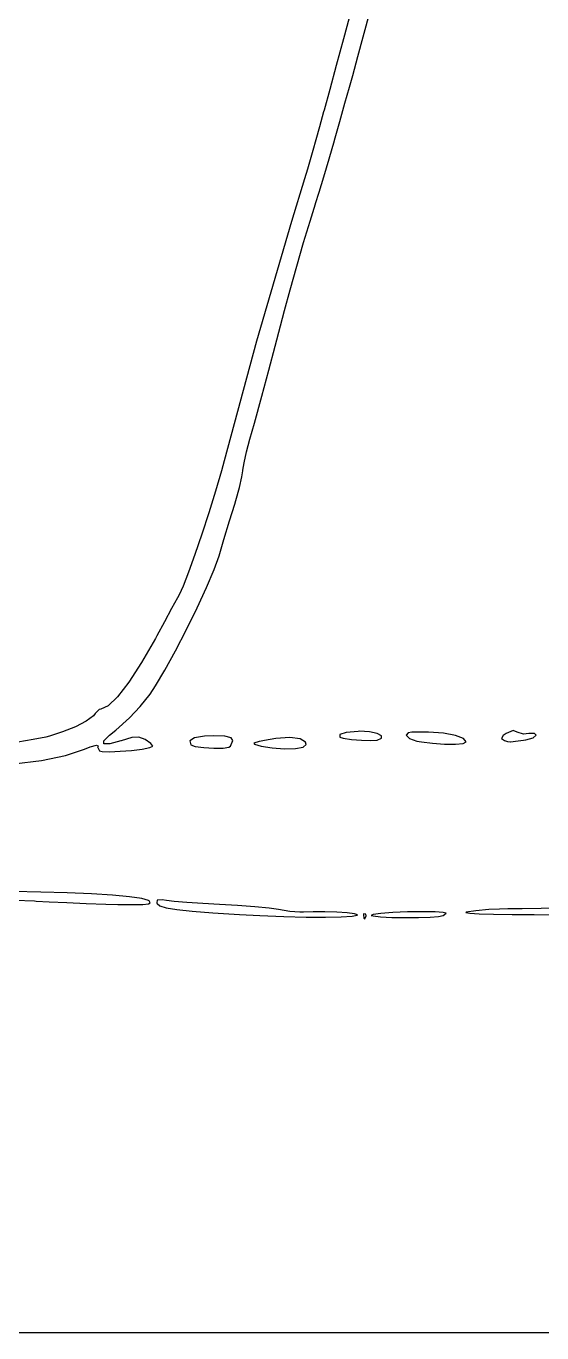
# Model space of a CAD drawing. Extents: x 10 to 96, y -67.8 to -17.5.
# Drawn here: x 26.97 to 36.05, y -62.53 to -39.54 of the extents above; entities that cross this region are included whole.
import ezdxf

# ---------------------------------------------------------------- set-up
doc = ezdxf.new("R2010")
doc.units = 0
doc.layers.add('BLACK', color=7, linetype='CONTINUOUS')

msp = doc.modelspace()

# ---------------------------------------------------------------- linework, layer by layer
at = {"layer": 'BLACK', "linetype": 'CONTINUOUS'}
for p, q in [((32.660313, -39.398257), (32.560583, -39.768149)), ((32.816479, -40.079055), (33.018733, -39.321263)), ((32.560583, -39.768149), (32.434071, -40.234642)), ((32.723497, -40.410623), (32.816479, -40.079055)), ((32.434071, -40.234642), (32.319758, -40.655216)), ((32.664947, -40.617307), (32.723497, -40.410623)), ((32.319758, -40.655216), (32.219426, -41.023157)), ((32.58522, -40.900138), (32.664947, -40.617307)), ((32.494687, -41.222264), (32.58522, -40.900138)), ((32.211386, -41.052427), (32.139843, -41.312889)), ((32.219426, -41.023157), (32.211386, -41.052427)), ((32.139843, -41.312889), (32.075858, -41.542717)), ((32.40372, -41.546833), (32.494687, -41.222264)), ((32.075858, -41.542717), (32.02232, -41.730946)), ((32.310308, -41.875078), (32.401574, -41.554503)), ((32.401574, -41.554503), (32.40372, -41.546833)), ((32.02232, -41.730946), (31.97408, -41.895883)), ((31.925985, -42.055832), (31.872887, -42.229099)), ((31.97408, -41.895883), (31.925985, -42.055832)), ((32.217817, -42.190356), (32.310308, -41.875078)), ((31.872887, -42.229099), (31.644245, -42.980255)), ((32.134674, -42.464859), (32.217817, -42.190356)), ((32.071449, -42.66311), (32.134674, -42.464859)), ((31.972576, -42.970247), (32.06945, -42.669053)), ((32.06945, -42.669053), (32.071449, -42.66311)), ((31.858376, -43.347428), (31.972576, -42.970247)), ((31.644245, -42.980255), (31.031894, -45.083657)), ((31.737846, -43.762731), (31.858376, -43.347428)), ((31.62198, -44.178293), (31.737846, -43.762731)), ((31.524352, -44.546189), (31.62198, -44.178293)), ((31.454016, -44.815544), (31.524352, -44.546189)), ((31.35888, -45.172927), (31.454016, -44.815544)), ((31.031894, -45.083657), (30.459449, -47.185912)), ((31.245685, -45.593362), (31.35888, -45.172927)), ((31.121174, -46.051877), (31.245685, -45.593362)), ((30.992089, -46.523498), (31.121174, -46.051877)), ((30.914627, -46.804619), (30.992089, -46.523498)), ((30.855855, -47.031455), (30.914627, -46.804619)), ((30.812367, -47.226187), (30.855855, -47.031455)), ((30.459449, -47.185912), (30.411866, -47.361705)), ((30.7924, -47.351391), (30.812367, -47.226187)), ((30.411866, -47.361705), (30.308119, -47.720305)), ((30.730128, -47.656592), (30.774763, -47.470978)), ((30.774763, -47.470978), (30.791942, -47.361893)), ((30.791942, -47.361893), (30.7924, -47.351391)), ((30.308119, -47.720305), (30.190973, -48.100827)), ((30.666699, -47.883641), (30.730128, -47.656592)), ((30.556481, -48.246138), (30.647167, -47.948498)), ((30.647167, -47.948498), (30.666699, -47.883641)), ((30.190973, -48.100827), (30.067964, -48.480798)), ((30.457319, -48.573727), (30.556481, -48.246138)), ((30.067964, -48.480798), (29.946631, -48.837744)), ((30.371929, -48.857736), (30.457319, -48.573727)), ((29.946631, -48.837744), (29.83451, -49.14919)), ((30.285539, -49.098871), (30.371929, -48.857736)), ((29.83451, -49.14919), (29.739138, -49.392661)), ((30.152197, -49.413613), (30.285539, -49.098871)), ((29.739138, -49.392661), (29.668053, -49.545685)), ((29.637815, -49.599875), (29.536262, -49.784503)), ((29.668053, -49.545685), (29.637815, -49.599875)), ((29.985373, -49.775001), (30.152197, -49.413613)), ((29.536262, -49.784503), (29.408594, -50.018948)), ((29.798535, -50.156076), (29.985373, -49.775001)), ((29.408594, -50.018948), (29.275334, -50.265589)), ((29.250282, -50.311929), (29.006245, -50.73812)), ((29.275334, -50.265589), (29.250282, -50.311929)), ((29.605153, -50.52988), (29.798535, -50.156076)), ((29.418697, -50.869452), (29.605153, -50.52988)), ((29.006245, -50.73812), (28.782784, -51.08236)), ((29.252636, -51.147832), (29.418697, -50.869452)), ((28.782784, -51.08236), (28.585197, -51.337728)), ((29.155942, -51.291578), (29.252636, -51.147832)), ((28.585197, -51.337728), (28.418783, -51.497305)), ((28.982751, -51.511687), (29.155942, -51.291578)), ((28.160326, -51.674032), (28.03291, -51.764459)), ((28.192887, -51.631441), (28.160326, -51.674032)), ((28.261119, -51.560617), (28.192887, -51.631441)), ((28.28884, -51.554168), (28.261119, -51.560617)), ((28.418783, -51.497305), (28.28884, -51.554168)), ((28.553627, -51.923435), (28.793602, -51.710527)), ((28.793602, -51.710527), (28.982751, -51.511687)), ((27.841338, -51.863961), (27.616177, -51.957412)), ((28.03291, -51.764459), (27.841338, -51.863961)), ((28.441147, -52.015955), (28.553627, -51.923435)), ((35.5474, -51.931432), (35.424357, -51.983692)), ((35.6207, -51.959197), (35.5474, -51.931432)), ((27.097201, -52.090729), (26.829192, -52.135069)), ((27.32078, -52.045931), (27.097201, -52.090729)), ((27.387991, -52.02969), (27.32078, -52.045931)), ((27.616177, -51.957412), (27.387991, -52.02969)), ((28.341902, -52.115637), (28.441147, -52.015955)), ((28.345513, -52.166408), (28.341902, -52.115637)), ((28.447244, -52.166134), (28.345513, -52.166408)), ((28.642359, -52.112679), (28.447244, -52.166134)), ((28.650047, -52.110082), (28.642359, -52.112679)), ((28.836467, -52.056001), (28.650047, -52.110082)), ((28.961384, -52.04979), (28.836467, -52.056001)), ((29.068489, -52.088706), (28.961384, -52.04979)), ((29.170917, -52.157411), (29.068489, -52.088706)), ((29.206467, -52.204406), (29.170917, -52.157411)), ((29.939755, -52.062977), (29.855388, -52.115821)), ((29.855388, -52.115821), (29.873899, -52.184445)), ((30.112992, -52.031597), (29.939755, -52.062977)), ((30.265818, -52.025404), (30.112992, -52.031597)), ((30.472479, -52.033095), (30.265818, -52.025404)), ((30.582143, -52.059269), (30.472479, -52.033095)), ((30.569622, -52.204931), (30.614319, -52.108506)), ((30.614319, -52.108506), (30.582143, -52.059269)), ((31.07794, -52.126472), (30.985906, -52.152984)), ((30.985906, -52.152984), (30.99549, -52.173217)), ((31.083603, -52.125055), (31.07794, -52.126472)), ((31.169536, -52.108506), (31.083603, -52.125055)), ((31.371612, -52.06959), (31.169536, -52.108506)), ((31.615655, -52.054239), (31.371612, -52.06959)), ((31.796127, -52.077714), (31.615655, -52.054239)), ((31.893423, -52.138731), (31.796127, -52.077714)), ((31.90485, -52.178897), (31.893423, -52.138731)), ((32.60584, -51.965965), (32.495911, -52.000541)), ((32.495911, -52.000541), (32.496344, -52.047833)), ((32.496344, -52.047833), (32.55788, -52.067993)), ((32.55788, -52.067993), (32.700444, -52.088554)), ((32.81967, -51.946028), (32.60584, -51.965965)), ((32.700444, -52.088554), (32.877113, -52.102917)), ((32.841885, -51.945091), (32.81967, -51.946028)), ((33.017373, -51.952239), (32.841885, -51.945091)), ((32.877113, -52.102917), (33.043321, -52.107606)), ((33.154123, -51.981709), (33.017373, -51.952239)), ((33.043321, -52.107606), (33.154501, -52.099148)), ((33.231907, -52.023533), (33.154123, -51.981709)), ((33.154501, -52.099148), (33.230496, -52.067742)), ((33.230496, -52.067742), (33.231907, -52.023533)), ((33.702727, -51.972013), (33.666265, -52.01406)), ((33.666265, -52.01406), (33.675683, -52.023533)), ((33.675683, -52.023533), (33.720894, -52.069008)), ((33.767321, -51.961531), (33.702727, -51.972013)), ((33.720894, -52.069008), (33.855312, -52.1169)), ((34.056741, -51.95943), (33.767321, -51.961531)), ((33.855312, -52.1169), (33.932495, -52.131648)), ((33.932495, -52.131648), (34.13068, -52.156181)), ((34.319987, -51.980277), (34.056741, -51.95943)), ((34.13068, -52.156181), (34.340647, -52.169132)), ((34.5338, -52.019897), (34.319987, -51.980277)), ((34.340647, -52.169132), (34.530328, -52.169918)), ((34.530328, -52.169918), (34.667653, -52.157954)), ((34.674918, -52.074114), (34.5338, -52.019897)), ((34.667653, -52.157954), (34.720555, -52.132657)), ((34.720555, -52.132657), (34.674918, -52.074114)), ((35.374632, -52.020382), (35.339942, -52.070281)), ((35.339942, -52.070281), (35.397304, -52.106104)), ((35.424357, -51.983692), (35.374632, -52.020382)), ((35.397304, -52.106104), (35.44817, -52.123636)), ((35.44817, -52.123636), (35.501383, -52.132657)), ((35.501383, -52.132657), (35.502604, -52.132864)), ((35.502604, -52.132864), (35.507743, -52.130778)), ((35.507743, -52.130778), (35.588272, -52.117167)), ((35.588272, -52.117167), (35.732448, -52.099992)), ((35.732404, -51.994741), (35.6207, -51.959197)), ((35.823492, -51.986777), (35.732404, -51.994741)), ((35.732448, -52.099992), (35.771992, -52.094846)), ((35.771992, -52.094846), (35.900567, -52.060294)), ((35.924151, -51.983106), (35.823492, -51.986777)), ((35.900567, -52.060294), (35.952425, -52.015021)), ((35.952425, -52.015021), (35.924151, -51.983106)), ((27.246254, -52.45757), (27.670281, -52.370251)), ((27.670281, -52.370251), (28.00388, -52.260066)), ((28.00388, -52.260066), (28.1044, -52.21999)), ((28.1044, -52.21999), (28.212425, -52.188031)), ((28.212425, -52.188031), (28.240569, -52.198149)), ((28.240569, -52.198149), (28.232723, -52.220405)), ((28.232723, -52.220405), (28.26911, -52.290124)), ((28.26911, -52.290124), (28.311071, -52.300661)), ((28.311071, -52.300661), (28.443964, -52.305201)), ((28.443964, -52.305201), (28.628417, -52.297391)), ((28.628417, -52.297391), (28.830662, -52.280318)), ((28.830662, -52.280318), (29.01693, -52.257071)), ((29.01693, -52.257071), (29.153455, -52.230738)), ((29.153455, -52.230738), (29.206467, -52.204406)), ((29.873899, -52.184445), (29.950336, -52.210178)), ((29.950336, -52.210178), (30.100895, -52.230225)), ((30.100895, -52.230225), (30.279639, -52.24107)), ((30.279639, -52.24107), (30.441396, -52.240011)), ((30.441396, -52.240011), (30.540993, -52.224346)), ((30.540993, -52.224346), (30.569622, -52.204931)), ((30.99549, -52.173217), (31.112933, -52.203962)), ((31.112933, -52.203962), (31.304303, -52.238017)), ((31.304303, -52.238017), (31.521161, -52.25439)), ((31.521161, -52.25439), (31.71393, -52.249348)), ((31.71393, -52.249348), (31.852022, -52.223861)), ((31.852022, -52.223861), (31.90485, -52.178897)), ((26.757315, -52.517078), (27.246254, -52.45757)), ((27.234968, -54.773405), (26.746719, -54.763796)), ((26.775559, -54.913749), (27.124019, -54.929495)), ((27.698632, -54.78786), (27.234968, -54.773405)), ((28.122883, -54.806765), (27.698632, -54.78786)), ((28.492894, -54.829724), (28.122883, -54.806765)), ((28.793841, -54.856339), (28.492894, -54.829724)), ((29.010895, -54.886215), (28.793841, -54.856339)), ((29.129231, -54.918954), (29.010895, -54.886215)), ((29.141761, -54.927647), (29.129231, -54.918954)), ((29.159445, -54.959299), (29.141761, -54.927647)), ((29.284424, -54.913814), (29.277842, -54.959299)), ((29.371372, -54.907846), (29.284424, -54.913814)), ((29.448238, -54.919521), (29.371372, -54.907846)), ((29.583781, -54.936071), (29.448238, -54.919521)), ((27.124019, -54.929495), (27.152316, -54.931342)), ((27.152316, -54.931342), (27.383354, -54.943974)), ((27.383354, -54.943974), (27.689175, -54.95787)), ((27.689175, -54.95787), (28.033281, -54.971471)), ((28.033281, -54.971471), (28.379174, -54.983213)), ((28.379174, -54.983213), (28.586952, -54.989169)), ((28.586952, -54.989169), (28.856024, -54.994066)), ((28.856024, -54.994066), (29.031309, -54.991435)), ((29.031309, -54.991435), (29.127539, -54.980204)), ((29.127539, -54.980204), (29.159445, -54.959299)), ((29.277842, -54.959299), (29.276995, -54.965152)), ((29.276995, -54.965152), (29.279697, -54.971655)), ((29.279697, -54.971655), (29.32949, -55.012969)), ((29.32949, -55.012969), (29.441464, -55.048818)), ((29.441464, -55.048818), (29.626642, -55.080743)), ((29.805633, -54.954673), (29.583781, -54.936071)), ((29.626642, -55.080743), (29.896048, -55.110283)), ((30.08286, -54.973033), (29.805633, -54.954673)), ((29.896048, -55.110283), (30.260706, -55.138978)), ((30.379677, -54.988634), (30.08286, -54.973033)), ((30.260706, -55.138978), (30.73164, -55.168369)), ((30.694902, -55.006756), (30.379677, -54.988634)), ((30.998496, -55.030753), (30.694902, -55.006756)), ((31.254234, -55.057381), (30.998496, -55.030753)), ((31.41558, -55.081315), (31.254234, -55.057381)), ((31.617885, -55.113524), (31.41558, -55.081315)), ((31.792879, -55.129017), (31.617885, -55.113524)), ((31.855534, -55.128342), (31.792879, -55.129017)), ((32.02769, -55.120065), (31.855534, -55.128342)), ((32.232447, -55.12018), (32.02769, -55.120065)), ((32.441379, -55.127163), (32.232447, -55.12018)), ((32.62606, -55.139487), (32.441379, -55.127163)), ((32.758064, -55.155627), (32.62606, -55.139487)), ((32.808964, -55.174056), (32.758064, -55.155627)), ((32.921632, -55.153964), (32.914612, -55.162562)), ((32.956506, -55.162017), (32.921632, -55.153964)), ((33.220355, -55.148065), (33.085899, -55.164884)), ((33.429597, -55.133548), (33.220355, -55.148065)), ((33.687989, -55.1234), (33.429597, -55.133548)), ((33.954798, -55.119432), (33.687989, -55.1234)), ((34.172518, -55.122307), (33.954798, -55.119432)), ((34.318129, -55.131295), (34.172518, -55.122307)), ((34.368707, -55.144996), (34.318129, -55.131295)), ((34.318816, -55.183469), (34.368707, -55.144996)), ((34.720555, -55.128798), (34.712647, -55.135049)), ((34.712647, -55.135049), (34.782939, -55.144996)), ((34.891524, -55.100131), (34.720555, -55.128798)), ((34.782939, -55.144996), (34.78308, -55.145016)), ((34.78308, -55.145016), (34.951224, -55.153457)), ((35.122436, -55.078965), (34.891524, -55.100131)), ((34.951224, -55.153457), (35.204514, -55.160387)), ((35.30716, -55.071283), (35.122436, -55.078965)), ((35.456492, -55.06909), (35.30716, -55.071283)), ((35.706371, -55.065636), (35.456492, -55.06909)), ((36.040031, -55.061141), (35.706371, -55.065636)), ((36.440706, -55.055829), (36.040031, -55.061141)), ((30.73164, -55.168369), (31.087213, -55.186663)), ((31.087213, -55.186663), (31.512017, -55.203111)), ((31.512017, -55.203111), (31.903849, -55.212609)), ((31.903849, -55.212609), (32.245885, -55.215065)), ((32.245885, -55.215065), (32.521304, -55.210392)), ((32.521304, -55.210392), (32.71328, -55.198502)), ((32.71328, -55.198502), (32.804992, -55.179304)), ((32.804992, -55.179304), (32.808964, -55.174056)), ((32.914612, -55.162562), (32.915771, -55.174056)), ((32.915771, -55.174056), (32.921632, -55.232178)), ((32.921632, -55.232178), (32.939276, -55.241355)), ((32.939276, -55.241355), (32.960739, -55.193071)), ((32.960739, -55.193071), (32.956506, -55.162017)), ((33.085899, -55.164884), (33.04749, -55.182061)), ((33.04749, -55.182061), (33.082059, -55.193071)), ((33.082059, -55.193071), (33.082926, -55.193347)), ((33.082926, -55.193347), (33.214426, -55.207626)), ((33.214426, -55.207626), (33.411769, -55.217695)), ((33.411769, -55.217695), (33.643807, -55.222974)), ((33.643807, -55.222974), (33.879391, -55.222881)), ((33.879391, -55.222881), (34.087373, -55.216834)), ((34.087373, -55.216834), (34.236605, -55.204253)), ((34.236605, -55.204253), (34.318816, -55.183469)), ((35.204514, -55.160387), (35.530384, -55.165825)), ((35.530384, -55.165825), (35.916266, -55.169787)), ((35.916266, -55.169787), (36.349595, -55.172291)), ((40, -62.525635), (9.96582, -62.525635))]:
    msp.add_line(p, q, dxfattribs=at)

doc.saveas('drawing.dxf')
